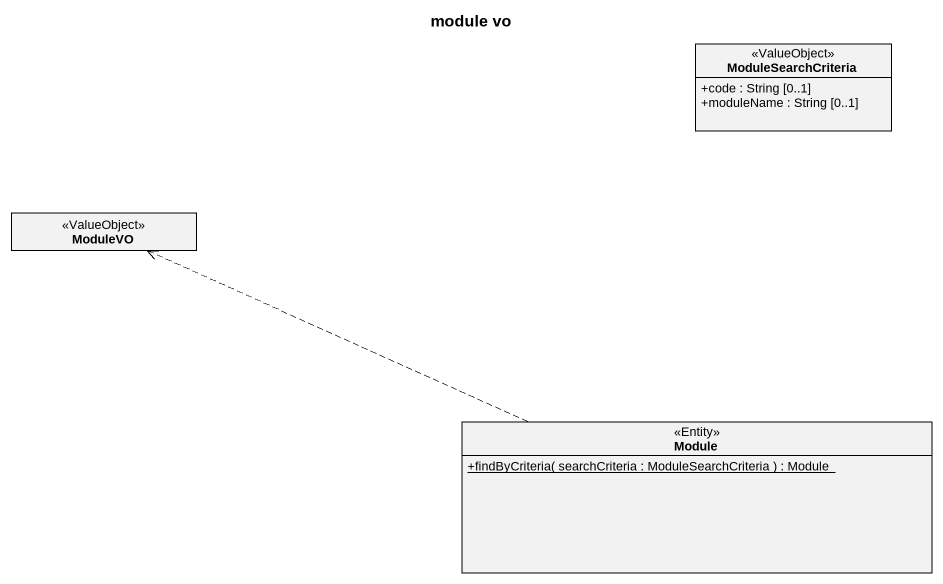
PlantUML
@startuml
title module vo
hide circle
hide empty members
skinparam classAttributeIconSize 0
class ModuleSearchCriteria <<ValueObject>> {
  +code : String [0..1]
  +moduleName : String [0..1]
}
class ModuleVO <<ValueObject>>
class Module <<Entity>> {
  {static} +findByCriteria( searchCriteria : ModuleSearchCriteria ) : Module
}
Module .left.> ModuleVO
@enduml
